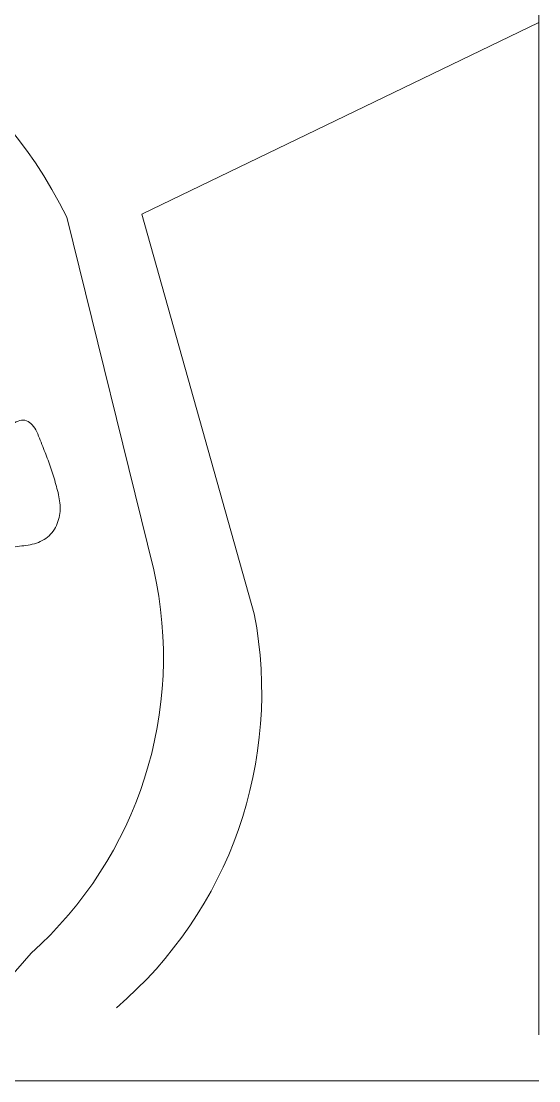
# Model space of a CAD drawing. Header units: inches. Extents: x 36 to 79.2, y 17.3 to 55.9.
# Drawn here: x 64.77 to 71.44, y 17.31 to 30.95 of the extents above; entities that cross this region are included whole.
import ezdxf

# ---------------------------------------------------------------- set-up
doc = ezdxf.new("R2010")
doc.units = ezdxf.units.IN
doc.layers.add('01_ORIGINAL_CAD', color=7, linetype='Continuous', lineweight=20)
doc.layers.add('10_EXTENSION_MASSES', color=7, linetype='Continuous', lineweight=15)

msp = doc.modelspace()

# ---------------------------------------------------------------- linework, layer by layer
at = {"layer": '01_ORIGINAL_CAD'}
for p, q in [((71.442, 55.9), (71.442, 17.906)), ((71.442, 17.312), (36.248, 17.312))]:
    msp.add_line(p, q, dxfattribs=at)
msp.add_lwpolyline([(53.65, 30.945, -0.14301), (60.243, 31.63, -0.286424), (65.36, 28.431), (66.481, 23.89, -0.272091), (64.9, 18.954), (63.661, 17.533)], format="xyb", dxfattribs=at)
for points in [[(71.442, 30.938), (66.326, 28.468)], [(66.326, 28.468), (67.775, 23.323)]]:
    msp.add_lwpolyline(points, dxfattribs=at)
msp.add_arc((62.535, 22.313), 5.337, 310.4718, 10.9016, dxfattribs=at)
at = {"layer": '10_EXTENSION_MASSES'}
msp.add_open_spline([(62.74, 24.243), (62.668, 24.262), (62.607, 24.297), (62.602, 24.341), (62.596, 24.385), (62.647, 24.437), (62.71, 24.48), (62.772, 24.523), (62.846, 24.557), (62.915, 24.592), (62.983, 24.627), (63.045, 24.663), (63.108, 24.7), (63.17, 24.737), (63.233, 24.775), (63.296, 24.814), (63.358, 24.853), (63.421, 24.893), (63.483, 24.932), (63.546, 24.971), (63.608, 25.01), (63.67, 25.05), (63.732, 25.09), (63.793, 25.131), (63.854, 25.173), (63.915, 25.214), (63.976, 25.256), (64.036, 25.298), (64.097, 25.34), (64.158, 25.382), (64.218, 25.425), (64.278, 25.467), (64.337, 25.51), (64.395, 25.555), (64.454, 25.599), (64.512, 25.646), (64.572, 25.696), (64.632, 25.746), (64.695, 25.799), (64.755, 25.814), (64.815, 25.829), (64.872, 25.807), (64.916, 25.757), (64.96, 25.707), (64.99, 25.63), (65.018, 25.559), (65.047, 25.487), (65.074, 25.42), (65.1, 25.353), (65.125, 25.285), (65.149, 25.217), (65.171, 25.148), (65.194, 25.079), (65.215, 25.008), (65.234, 24.938), (65.252, 24.867), (65.269, 24.796), (65.274, 24.725), (65.278, 24.653), (65.269, 24.58), (65.246, 24.511), (65.223, 24.443), (65.184, 24.378), (65.132, 24.329), (65.079, 24.28), (65.012, 24.247), (64.942, 24.227), (64.872, 24.207), (64.797, 24.2), (64.724, 24.191), (64.651, 24.183), (64.579, 24.174), (64.507, 24.169), (64.434, 24.164), (64.361, 24.163), (64.287, 24.163), (64.213, 24.163), (64.139, 24.164), (64.065, 24.165), (63.992, 24.165), (63.918, 24.164), (63.844, 24.163), (63.77, 24.163), (63.697, 24.164), (63.624, 24.169), (63.551, 24.174), (63.479, 24.185), (63.406, 24.191), (63.333, 24.197), (63.26, 24.199), (63.188, 24.203), (63.116, 24.207), (63.046, 24.214), (62.969, 24.218), (62.893, 24.223), (62.812, 24.224), (62.74, 24.243)], degree=3, knots=[0, 0, 0, 0, 0.03125, 0.03125, 0.03125, 0.0625, 0.0625, 0.0625, 0.09375, 0.09375, 0.09375, 0.125, 0.125, 0.125, 0.15625, 0.15625, 0.15625, 0.1875, 0.1875, 0.1875, 0.21875, 0.21875, 0.21875, 0.25, 0.25, 0.25, 0.28125, 0.28125, 0.28125, 0.3125, 0.3125, 0.3125, 0.34375, 0.34375, 0.34375, 0.375, 0.375, 0.375, 0.40625, 0.40625, 0.40625, 0.4375, 0.4375, 0.4375, 0.46875, 0.46875, 0.46875, 0.5, 0.5, 0.5, 0.53125, 0.53125, 0.53125, 0.5625, 0.5625, 0.5625, 0.59375, 0.59375, 0.59375, 0.625, 0.625, 0.625, 0.65625, 0.65625, 0.65625, 0.6875, 0.6875, 0.6875, 0.71875, 0.71875, 0.71875, 0.75, 0.75, 0.75, 0.78125, 0.78125, 0.78125, 0.8125, 0.8125, 0.8125, 0.84375, 0.84375, 0.84375, 0.875, 0.875, 0.875, 0.90625, 0.90625, 0.90625, 0.9375, 0.9375, 0.9375, 0.96875, 0.96875, 0.96875, 1, 1, 1, 1], dxfattribs=at)

doc.saveas('drawing.dxf')
